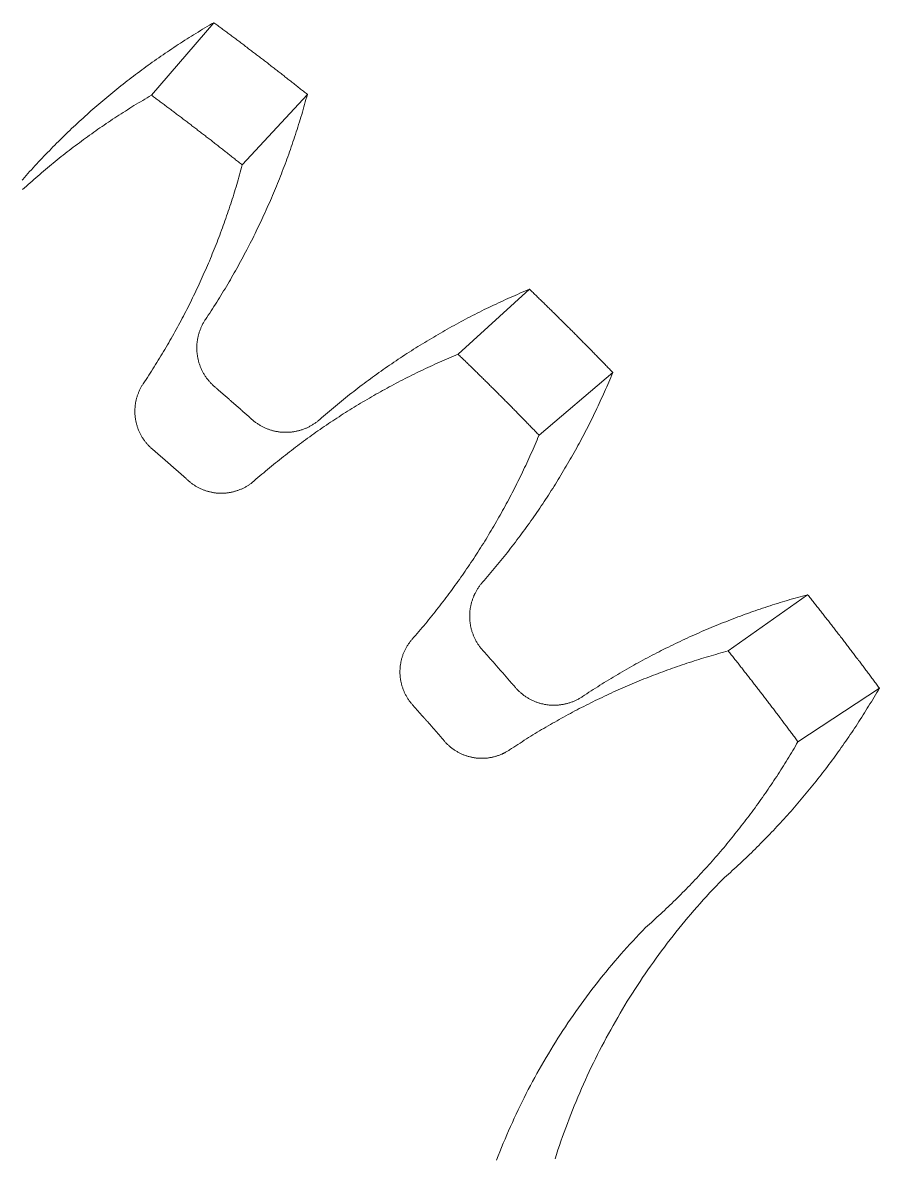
# Model space of a CAD drawing. Header units: millimetres. Extents: x 168.5 to 245.6, y 23.5 to 109.
# Drawn here: x 234 to 245.58, y 85.29 to 100.62 of the extents above; entities that cross this region are included whole.
import ezdxf

# ---------------------------------------------------------------- set-up
doc = ezdxf.new("R2010")
doc.units = ezdxf.units.MM
doc.layers.get('0').update_dxf_attribs({"true_color": 0xc2ced6})

# ---------------------------------------------------------------- blocks, each defined once
blk = doc.blocks.new('A$C346350F0')
at = {"color": 0, "linetype": 'Continuous', "lineweight": 0}
for p, q in [((28.695, 33.383), (29.54, 34.365)), ((29.923, 32.441), (30.804, 33.395)), ((32.842, 29.881), (33.808, 30.76)), ((33.937, 28.787), (34.935, 29.634)), ((36.496, 25.868), (37.57, 26.629)), ((37.438, 24.64), (38.54, 25.365))]:
    blk.add_line(p, q, dxfattribs=at)
for points in [[(29.54, 34.365), (29.509, 34.348), (29.478, 34.33), (29.448, 34.312), (29.417, 34.294), (29.387, 34.276), (29.357, 34.258), (29.327, 34.239), (29.296, 34.221), (29.266, 34.202), (29.236, 34.184), (29.206, 34.165), (29.176, 34.146), (29.147, 34.127), (29.117, 34.108), (29.087, 34.089), (29.057, 34.069), (29.028, 34.05), (28.998, 34.031), (28.969, 34.011), (28.94, 33.991), (28.91, 33.972), (28.881, 33.952), (28.852, 33.932), (28.823, 33.912), (28.794, 33.891), (28.765, 33.871), (28.736, 33.851), (28.707, 33.83), (28.678, 33.81), (28.65, 33.789), (28.621, 33.768), (28.592, 33.747), (28.564, 33.726), (28.536, 33.705), (28.507, 33.684), (28.479, 33.663), (28.451, 33.642), (28.423, 33.62), (28.395, 33.598), (28.367, 33.577), (28.339, 33.555), (28.311, 33.533), (28.283, 33.511), (28.256, 33.489), (28.228, 33.467), (28.201, 33.445), (28.173, 33.423), (28.146, 33.4), (28.119, 33.378), (28.091, 33.355), (28.064, 33.332), (28.037, 33.31), (28.01, 33.287), (27.983, 33.264), (27.957, 33.241), (27.93, 33.217), (27.903, 33.194), (27.877, 33.171), (27.85, 33.147), (27.824, 33.124), (27.798, 33.1), (27.771, 33.076), (27.745, 33.053), (27.719, 33.029), (27.693, 33.005), (27.667, 32.981), (27.642, 32.957), (27.616, 32.932), (27.59, 32.908), (27.565, 32.884), (27.539, 32.859), (27.514, 32.834), (27.488, 32.81), (27.463, 32.785), (27.438, 32.76), (27.413, 32.735), (27.388, 32.71), (27.363, 32.685), (27.338, 32.66), (27.314, 32.634), (27.289, 32.609), (27.264, 32.584), (27.24, 32.558), (27.216, 32.532), (27.191, 32.507), (27.167, 32.481), (27.143, 32.455), (27.119, 32.429), (27.095, 32.403), (27.071, 32.377), (27.048, 32.351), (27.024, 32.324), (27.001, 32.298), (26.977, 32.272), (26.954, 32.245)], [(30.804, 33.395), (30.791, 33.406), (30.777, 33.416), (30.764, 33.427), (30.751, 33.437), (30.738, 33.448), (30.725, 33.458), (30.712, 33.468), (30.699, 33.479), (30.685, 33.489), (30.672, 33.5), (30.659, 33.51), (30.646, 33.52), (30.633, 33.531), (30.62, 33.541), (30.607, 33.552), (30.593, 33.562), (30.58, 33.572), (30.567, 33.583), (30.554, 33.593), (30.541, 33.603), (30.527, 33.614), (30.514, 33.624), (30.501, 33.634), (30.488, 33.645), (30.475, 33.655), (30.461, 33.665), (30.448, 33.676), (30.435, 33.686), (30.422, 33.696), (30.408, 33.707), (30.395, 33.717), (30.382, 33.727), (30.369, 33.738), (30.355, 33.748), (30.342, 33.758), (30.329, 33.768), (30.316, 33.779), (30.302, 33.789), (30.289, 33.799), (30.276, 33.809), (30.263, 33.82), (30.249, 33.83), (30.236, 33.84), (30.223, 33.85), (30.209, 33.861), (30.196, 33.871), (30.183, 33.881), (30.169, 33.891), (30.156, 33.902), (30.143, 33.912), (30.13, 33.922), (30.116, 33.932), (30.103, 33.942), (30.09, 33.952), (30.076, 33.963), (30.063, 33.973), (30.05, 33.983), (30.036, 33.993), (30.023, 34.003), (30.009, 34.013), (29.996, 34.024), (29.983, 34.034), (29.969, 34.044), (29.956, 34.054), (29.943, 34.064), (29.929, 34.074), (29.916, 34.084), (29.902, 34.094), (29.889, 34.105), (29.876, 34.115), (29.862, 34.125), (29.849, 34.135), (29.835, 34.145), (29.822, 34.155), (29.809, 34.165), (29.795, 34.175), (29.782, 34.185), (29.768, 34.195), (29.755, 34.205), (29.742, 34.215), (29.728, 34.225), (29.715, 34.235), (29.701, 34.245), (29.688, 34.255), (29.674, 34.265), (29.661, 34.275), (29.647, 34.285), (29.634, 34.295), (29.62, 34.305), (29.607, 34.315), (29.593, 34.325), (29.58, 34.335), (29.566, 34.345), (29.553, 34.355), (29.54, 34.365)], [(28.695, 33.383), (28.666, 33.366), (28.636, 33.349), (28.606, 33.331), (28.577, 33.314), (28.547, 33.296), (28.518, 33.279), (28.489, 33.261), (28.459, 33.243), (28.43, 33.225), (28.401, 33.207), (28.372, 33.188), (28.343, 33.17), (28.314, 33.152), (28.285, 33.133), (28.256, 33.115), (28.227, 33.096), (28.198, 33.077), (28.17, 33.058), (28.141, 33.039), (28.113, 33.02), (28.084, 33.001), (28.056, 32.981), (28.027, 32.962), (27.999, 32.943), (27.971, 32.923), (27.943, 32.903), (27.915, 32.883), (27.887, 32.864), (27.859, 32.844), (27.831, 32.823), (27.803, 32.803), (27.775, 32.783), (27.748, 32.763), (27.72, 32.742), (27.693, 32.722), (27.665, 32.701), (27.638, 32.68), (27.611, 32.659), (27.583, 32.638), (27.556, 32.617), (27.529, 32.596), (27.502, 32.575), (27.475, 32.554), (27.448, 32.532), (27.421, 32.511), (27.395, 32.489), (27.368, 32.467), (27.342, 32.446), (27.315, 32.424), (27.289, 32.402), (27.262, 32.38), (27.236, 32.358), (27.21, 32.335), (27.184, 32.313), (27.158, 32.291), (27.132, 32.268), (27.106, 32.246), (27.08, 32.223), (27.054, 32.2), (27.029, 32.177), (27.003, 32.154), (26.978, 32.131), (26.952, 32.108)], [(29.923, 32.441), (29.911, 32.451), (29.898, 32.461), (29.885, 32.471), (29.872, 32.482), (29.86, 32.492), (29.847, 32.502), (29.834, 32.512), (29.821, 32.522), (29.809, 32.532), (29.796, 32.542), (29.783, 32.552), (29.77, 32.563), (29.757, 32.573), (29.745, 32.583), (29.732, 32.593), (29.719, 32.603), (29.706, 32.613), (29.693, 32.623), (29.681, 32.633), (29.668, 32.643), (29.655, 32.653), (29.642, 32.663), (29.629, 32.673), (29.617, 32.683), (29.604, 32.693), (29.591, 32.703), (29.578, 32.713), (29.565, 32.723), (29.552, 32.733), (29.539, 32.743), (29.527, 32.754), (29.514, 32.764), (29.501, 32.774), (29.488, 32.783), (29.475, 32.793), (29.462, 32.803), (29.449, 32.813), (29.436, 32.823), (29.424, 32.833), (29.411, 32.843), (29.398, 32.853), (29.385, 32.863), (29.372, 32.873), (29.359, 32.883), (29.346, 32.893), (29.333, 32.903), (29.32, 32.913), (29.307, 32.923), (29.294, 32.933), (29.281, 32.943), (29.269, 32.953), (29.256, 32.962), (29.243, 32.972), (29.23, 32.982), (29.217, 32.992), (29.204, 33.002), (29.191, 33.012), (29.178, 33.022), (29.165, 33.032), (29.152, 33.041), (29.139, 33.051), (29.126, 33.061), (29.113, 33.071), (29.1, 33.081), (29.087, 33.091), (29.074, 33.101), (29.061, 33.11), (29.048, 33.12), (29.035, 33.13), (29.022, 33.14), (29.009, 33.15), (28.996, 33.159), (28.983, 33.169), (28.97, 33.179), (28.957, 33.189), (28.944, 33.199), (28.931, 33.208), (28.918, 33.218), (28.905, 33.228), (28.892, 33.238), (28.879, 33.247), (28.866, 33.257), (28.852, 33.267), (28.839, 33.277), (28.826, 33.286), (28.813, 33.296), (28.8, 33.306), (28.787, 33.315), (28.774, 33.325), (28.761, 33.335), (28.748, 33.345), (28.735, 33.354), (28.722, 33.364), (28.708, 33.374), (28.695, 33.383)], [(29.425, 30.349), (29.444, 30.378), (29.464, 30.408), (29.483, 30.437), (29.503, 30.467), (29.522, 30.497), (29.541, 30.526), (29.56, 30.556), (29.579, 30.586), (29.597, 30.616), (29.616, 30.646), (29.635, 30.676), (29.653, 30.706), (29.671, 30.737), (29.69, 30.767), (29.708, 30.797), (29.726, 30.828), (29.744, 30.858), (29.762, 30.889), (29.779, 30.919), (29.797, 30.95), (29.814, 30.981), (29.832, 31.011), (29.849, 31.042), (29.866, 31.073), (29.883, 31.104), (29.9, 31.135), (29.917, 31.166), (29.934, 31.197), (29.951, 31.229), (29.967, 31.26), (29.984, 31.291), (30, 31.322), (30.016, 31.354), (30.032, 31.385), (30.048, 31.417), (30.064, 31.448), (30.08, 31.48), (30.096, 31.512), (30.111, 31.544), (30.127, 31.575), (30.142, 31.607), (30.157, 31.639), (30.173, 31.671), (30.188, 31.703), (30.203, 31.735), (30.217, 31.767), (30.232, 31.799), (30.247, 31.832), (30.261, 31.864), (30.275, 31.896), (30.29, 31.928), (30.304, 31.961), (30.318, 31.993), (30.332, 32.026), (30.346, 32.058), (30.359, 32.091), (30.373, 32.124), (30.386, 32.156), (30.4, 32.189), (30.413, 32.222), (30.426, 32.255), (30.439, 32.288), (30.452, 32.321), (30.465, 32.353), (30.477, 32.387), (30.49, 32.42), (30.502, 32.453), (30.515, 32.486), (30.527, 32.519), (30.539, 32.552), (30.551, 32.585), (30.563, 32.619), (30.575, 32.652), (30.586, 32.686), (30.598, 32.719), (30.609, 32.752), (30.62, 32.786), (30.632, 32.819), (30.643, 32.853), (30.654, 32.887), (30.664, 32.92), (30.675, 32.954), (30.686, 32.988), (30.696, 33.022), (30.707, 33.055), (30.717, 33.089), (30.727, 33.123), (30.737, 33.157), (30.747, 33.191), (30.757, 33.225), (30.766, 33.259), (30.776, 33.293), (30.785, 33.327), (30.795, 33.361), (30.804, 33.395)], [(28.584, 29.482), (28.603, 29.51), (28.622, 29.539), (28.641, 29.568), (28.659, 29.596), (28.678, 29.625), (28.697, 29.654), (28.715, 29.683), (28.733, 29.712), (28.752, 29.741), (28.77, 29.77), (28.788, 29.8), (28.806, 29.829), (28.824, 29.858), (28.841, 29.888), (28.859, 29.917), (28.876, 29.947), (28.894, 29.976), (28.911, 30.006), (28.928, 30.036), (28.945, 30.066), (28.963, 30.095), (28.979, 30.125), (28.996, 30.155), (29.013, 30.185), (29.03, 30.215), (29.046, 30.245), (29.062, 30.276), (29.079, 30.306), (29.095, 30.336), (29.111, 30.367), (29.127, 30.397), (29.143, 30.427), (29.159, 30.458), (29.174, 30.488), (29.19, 30.519), (29.205, 30.55), (29.221, 30.58), (29.236, 30.611), (29.251, 30.642), (29.266, 30.673), (29.281, 30.704), (29.296, 30.735), (29.31, 30.766), (29.325, 30.797), (29.339, 30.828), (29.354, 30.859), (29.368, 30.891), (29.382, 30.922), (29.396, 30.953), (29.41, 30.985), (29.424, 31.016), (29.438, 31.048), (29.451, 31.079), (29.465, 31.111), (29.478, 31.142), (29.492, 31.174), (29.505, 31.206), (29.518, 31.237), (29.531, 31.269), (29.544, 31.301), (29.557, 31.333), (29.569, 31.365), (29.582, 31.397), (29.594, 31.429), (29.606, 31.461), (29.619, 31.493), (29.631, 31.525), (29.643, 31.557), (29.654, 31.59), (29.666, 31.622), (29.678, 31.654), (29.689, 31.687), (29.701, 31.719), (29.712, 31.751), (29.723, 31.784), (29.734, 31.816), (29.745, 31.849), (29.756, 31.882), (29.767, 31.914), (29.778, 31.947), (29.788, 31.98), (29.799, 32.012), (29.809, 32.045), (29.819, 32.078), (29.829, 32.111), (29.839, 32.144), (29.849, 32.177), (29.859, 32.209), (29.868, 32.242), (29.878, 32.275), (29.887, 32.308), (29.896, 32.342), (29.905, 32.375), (29.915, 32.408), (29.923, 32.441)], [(26.947, 32.237), (26.954, 32.245)], [(33.808, 30.76), (33.775, 30.747), (33.743, 30.733), (33.71, 30.719), (33.678, 30.705), (33.645, 30.691), (33.613, 30.677), (33.581, 30.663), (33.548, 30.649), (33.516, 30.634), (33.484, 30.62), (33.452, 30.605), (33.419, 30.59), (33.387, 30.575), (33.355, 30.56), (33.323, 30.545), (33.292, 30.53), (33.26, 30.515), (33.228, 30.499), (33.196, 30.484), (33.164, 30.468), (33.133, 30.452), (33.101, 30.436), (33.07, 30.42), (33.038, 30.404), (33.007, 30.388), (32.975, 30.372), (32.944, 30.355), (32.913, 30.339), (32.882, 30.322), (32.851, 30.305), (32.819, 30.288), (32.788, 30.271), (32.757, 30.254), (32.727, 30.237), (32.696, 30.22), (32.665, 30.202), (32.634, 30.185), (32.604, 30.167), (32.573, 30.15), (32.542, 30.132), (32.512, 30.114), (32.482, 30.096), (32.451, 30.078), (32.421, 30.059), (32.391, 30.041), (32.361, 30.023), (32.33, 30.004), (32.3, 29.985), (32.27, 29.967), (32.241, 29.948), (32.211, 29.929), (32.181, 29.91), (32.151, 29.891), (32.122, 29.871), (32.092, 29.852), (32.062, 29.832), (32.033, 29.813), (32.004, 29.793), (31.974, 29.773), (31.945, 29.753), (31.916, 29.733), (31.887, 29.713), (31.858, 29.693), (31.829, 29.673), (31.8, 29.653), (31.771, 29.632), (31.742, 29.611), (31.714, 29.591), (31.685, 29.57), (31.657, 29.549), (31.628, 29.528), (31.6, 29.507), (31.571, 29.486), (31.543, 29.465), (31.515, 29.443), (31.487, 29.422), (31.459, 29.4), (31.431, 29.379), (31.403, 29.357), (31.375, 29.335), (31.348, 29.313), (31.32, 29.291), (31.292, 29.269), (31.265, 29.247), (31.237, 29.224), (31.21, 29.202), (31.183, 29.179), (31.156, 29.157), (31.129, 29.134), (31.102, 29.111), (31.075, 29.088), (31.048, 29.065), (31.021, 29.042), (30.994, 29.019), (30.968, 28.996)], [(34.935, 29.634), (34.923, 29.646), (34.912, 29.658), (34.9, 29.67), (34.888, 29.682), (34.877, 29.694), (34.865, 29.706), (34.853, 29.718), (34.842, 29.73), (34.83, 29.742), (34.818, 29.754), (34.807, 29.766), (34.795, 29.778), (34.783, 29.79), (34.771, 29.802), (34.76, 29.814), (34.748, 29.826), (34.736, 29.838), (34.725, 29.85), (34.713, 29.862), (34.701, 29.874), (34.689, 29.886), (34.678, 29.898), (34.666, 29.91), (34.654, 29.922), (34.642, 29.934), (34.631, 29.946), (34.619, 29.958), (34.607, 29.97), (34.595, 29.982), (34.584, 29.994), (34.572, 30.006), (34.56, 30.018), (34.548, 30.03), (34.536, 30.042), (34.525, 30.054), (34.513, 30.066), (34.501, 30.077), (34.489, 30.089), (34.477, 30.101), (34.466, 30.113), (34.454, 30.125), (34.442, 30.137), (34.43, 30.149), (34.418, 30.161), (34.406, 30.173), (34.394, 30.184), (34.383, 30.196), (34.371, 30.208), (34.359, 30.22), (34.347, 30.232), (34.335, 30.244), (34.323, 30.256), (34.311, 30.267), (34.3, 30.279), (34.288, 30.291), (34.276, 30.303), (34.264, 30.315), (34.252, 30.327), (34.24, 30.338), (34.228, 30.35), (34.216, 30.362), (34.204, 30.374), (34.192, 30.386), (34.18, 30.397), (34.168, 30.409), (34.156, 30.421), (34.145, 30.433), (34.133, 30.444), (34.121, 30.456), (34.109, 30.468), (34.097, 30.48), (34.085, 30.491), (34.073, 30.503), (34.061, 30.515), (34.049, 30.527), (34.037, 30.538), (34.025, 30.55), (34.013, 30.562), (34.001, 30.574), (33.989, 30.585), (33.977, 30.597), (33.965, 30.609), (33.953, 30.62), (33.941, 30.632), (33.929, 30.644), (33.917, 30.655), (33.905, 30.667), (33.893, 30.679), (33.88, 30.691), (33.868, 30.702), (33.856, 30.714), (33.844, 30.725), (33.832, 30.737), (33.82, 30.749), (33.808, 30.76)], [(29.425, 30.349), (29.419, 30.34), (29.413, 30.331), (29.408, 30.322), (29.402, 30.313), (29.397, 30.304), (29.392, 30.295), (29.387, 30.286), (29.382, 30.276), (29.378, 30.267), (29.373, 30.257), (29.369, 30.248), (29.365, 30.238), (29.361, 30.228), (29.357, 30.219), (29.353, 30.209), (29.349, 30.199), (29.346, 30.189), (29.342, 30.179), (29.339, 30.169), (29.336, 30.159), (29.333, 30.149), (29.331, 30.139), (29.328, 30.128), (29.326, 30.118), (29.323, 30.108), (29.321, 30.098), (29.319, 30.087), (29.318, 30.077), (29.316, 30.067), (29.314, 30.056), (29.313, 30.046), (29.312, 30.035), (29.311, 30.025), (29.31, 30.014), (29.31, 30.004), (29.309, 29.993), (29.309, 29.983), (29.309, 29.972), (29.309, 29.962), (29.309, 29.951), (29.309, 29.941), (29.309, 29.93), (29.31, 29.92), (29.311, 29.909), (29.312, 29.899), (29.313, 29.888), (29.314, 29.878), (29.316, 29.867), (29.317, 29.857), (29.319, 29.847), (29.321, 29.836), (29.323, 29.826), (29.325, 29.816), (29.327, 29.805), (29.33, 29.795), (29.333, 29.785), (29.335, 29.775), (29.338, 29.765), (29.342, 29.755), (29.345, 29.745), (29.348, 29.735), (29.352, 29.725), (29.356, 29.715), (29.36, 29.705), (29.364, 29.696), (29.368, 29.686), (29.372, 29.676), (29.377, 29.667), (29.381, 29.657), (29.386, 29.648), (29.391, 29.639), (29.396, 29.629), (29.401, 29.62), (29.406, 29.611), (29.412, 29.602), (29.418, 29.593), (29.423, 29.585), (29.429, 29.576), (29.435, 29.567), (29.441, 29.559), (29.448, 29.55), (29.454, 29.542), (29.46, 29.534), (29.467, 29.525), (29.474, 29.517), (29.481, 29.509), (29.488, 29.502), (29.495, 29.494), (29.502, 29.486), (29.51, 29.479), (29.517, 29.471), (29.525, 29.464), (29.532, 29.457), (29.54, 29.45), (29.548, 29.443)], [(32.842, 29.881), (32.81, 29.868), (32.779, 29.855), (32.747, 29.842), (32.715, 29.828), (32.684, 29.814), (32.652, 29.801), (32.621, 29.787), (32.59, 29.773), (32.558, 29.759), (32.527, 29.745), (32.496, 29.73), (32.464, 29.716), (32.433, 29.702), (32.402, 29.687), (32.371, 29.672), (32.34, 29.658), (32.309, 29.643), (32.278, 29.628), (32.247, 29.612), (32.217, 29.597), (32.186, 29.582), (32.155, 29.566), (32.125, 29.551), (32.094, 29.535), (32.064, 29.52), (32.033, 29.504), (32.003, 29.488), (31.972, 29.472), (31.942, 29.455), (31.912, 29.439), (31.882, 29.423), (31.851, 29.406), (31.821, 29.39), (31.791, 29.373), (31.761, 29.356), (31.732, 29.339), (31.702, 29.322), (31.672, 29.305), (31.642, 29.288), (31.613, 29.271), (31.583, 29.253), (31.553, 29.236), (31.524, 29.218), (31.494, 29.2), (31.465, 29.183), (31.436, 29.165), (31.407, 29.147), (31.377, 29.129), (31.348, 29.11), (31.319, 29.092), (31.29, 29.074), (31.261, 29.055), (31.232, 29.036), (31.204, 29.018), (31.175, 28.999), (31.146, 28.98), (31.118, 28.961), (31.089, 28.942), (31.061, 28.923), (31.032, 28.903), (31.004, 28.884), (30.976, 28.864), (30.947, 28.845), (30.919, 28.825), (30.891, 28.805), (30.863, 28.785), (30.835, 28.765), (30.807, 28.745), (30.78, 28.725), (30.752, 28.705), (30.724, 28.684), (30.697, 28.664), (30.669, 28.643), (30.642, 28.623), (30.614, 28.602), (30.587, 28.581), (30.56, 28.56), (30.533, 28.539), (30.506, 28.518), (30.479, 28.497), (30.452, 28.475), (30.425, 28.454), (30.398, 28.432), (30.371, 28.411), (30.345, 28.389), (30.318, 28.367), (30.292, 28.345), (30.265, 28.323), (30.239, 28.301), (30.213, 28.279), (30.187, 28.257), (30.161, 28.235), (30.135, 28.212), (30.109, 28.19), (30.083, 28.167)], [(33.937, 28.787), (33.925, 28.799), (33.914, 28.81), (33.903, 28.822), (33.891, 28.834), (33.88, 28.845), (33.869, 28.857), (33.857, 28.869), (33.846, 28.881), (33.835, 28.892), (33.823, 28.904), (33.812, 28.916), (33.801, 28.927), (33.789, 28.939), (33.778, 28.951), (33.766, 28.962), (33.755, 28.974), (33.744, 28.986), (33.732, 28.997), (33.721, 29.009), (33.71, 29.021), (33.698, 29.032), (33.687, 29.044), (33.675, 29.056), (33.664, 29.067), (33.652, 29.079), (33.641, 29.09), (33.63, 29.102), (33.618, 29.114), (33.607, 29.125), (33.595, 29.137), (33.584, 29.148), (33.572, 29.16), (33.561, 29.172), (33.549, 29.183), (33.538, 29.195), (33.527, 29.206), (33.515, 29.218), (33.504, 29.23), (33.492, 29.241), (33.481, 29.253), (33.469, 29.264), (33.458, 29.276), (33.446, 29.287), (33.435, 29.299), (33.423, 29.31), (33.412, 29.322), (33.4, 29.333), (33.389, 29.345), (33.377, 29.357), (33.366, 29.368), (33.354, 29.38), (33.342, 29.391), (33.331, 29.403), (33.319, 29.414), (33.308, 29.426), (33.296, 29.437), (33.285, 29.448), (33.273, 29.46), (33.262, 29.471), (33.25, 29.483), (33.238, 29.494), (33.227, 29.506), (33.215, 29.517), (33.204, 29.529), (33.192, 29.54), (33.18, 29.552), (33.169, 29.563), (33.157, 29.574), (33.146, 29.586), (33.134, 29.597), (33.122, 29.609), (33.111, 29.62), (33.099, 29.632), (33.087, 29.643), (33.076, 29.654), (33.064, 29.666), (33.052, 29.677), (33.041, 29.689), (33.029, 29.7), (33.018, 29.711), (33.006, 29.723), (32.994, 29.734), (32.982, 29.745), (32.971, 29.757), (32.959, 29.768), (32.947, 29.779), (32.936, 29.791), (32.924, 29.802), (32.912, 29.813), (32.901, 29.825), (32.889, 29.836), (32.877, 29.847), (32.865, 29.859), (32.854, 29.87), (32.842, 29.881)], [(33.17, 26.793), (33.193, 26.82), (33.216, 26.847), (33.24, 26.873), (33.263, 26.9), (33.285, 26.927), (33.308, 26.954), (33.331, 26.981), (33.354, 27.009), (33.376, 27.036), (33.399, 27.063), (33.421, 27.091), (33.443, 27.118), (33.465, 27.146), (33.487, 27.173), (33.509, 27.201), (33.531, 27.229), (33.553, 27.257), (33.575, 27.285), (33.596, 27.313), (33.618, 27.341), (33.639, 27.369), (33.66, 27.397), (33.681, 27.425), (33.702, 27.454), (33.723, 27.482), (33.744, 27.511), (33.765, 27.539), (33.786, 27.568), (33.806, 27.597), (33.827, 27.626), (33.847, 27.654), (33.868, 27.683), (33.888, 27.712), (33.908, 27.742), (33.928, 27.771), (33.948, 27.8), (33.967, 27.829), (33.987, 27.859), (34.007, 27.888), (34.026, 27.918), (34.046, 27.947), (34.065, 27.977), (34.084, 28.006), (34.103, 28.036), (34.122, 28.066), (34.141, 28.096), (34.16, 28.126), (34.178, 28.156), (34.197, 28.186), (34.215, 28.216), (34.234, 28.246), (34.252, 28.277), (34.27, 28.307), (34.288, 28.338), (34.306, 28.368), (34.324, 28.399), (34.342, 28.429), (34.359, 28.46), (34.377, 28.491), (34.394, 28.521), (34.411, 28.552), (34.429, 28.583), (34.446, 28.614), (34.463, 28.645), (34.48, 28.676), (34.496, 28.707), (34.513, 28.738), (34.53, 28.77), (34.546, 28.801), (34.562, 28.832), (34.579, 28.864), (34.595, 28.895), (34.611, 28.927), (34.627, 28.958), (34.642, 28.99), (34.658, 29.022), (34.674, 29.053), (34.689, 29.085), (34.704, 29.117), (34.72, 29.149), (34.735, 29.181), (34.75, 29.213), (34.765, 29.245), (34.779, 29.277), (34.794, 29.309), (34.809, 29.341), (34.823, 29.374), (34.838, 29.406), (34.852, 29.438), (34.866, 29.471), (34.88, 29.503), (34.894, 29.536), (34.908, 29.568), (34.921, 29.601), (34.935, 29.634)], [(28.584, 29.482), (28.578, 29.473), (28.573, 29.464), (28.567, 29.456), (28.562, 29.447), (28.557, 29.438), (28.552, 29.429), (28.547, 29.42), (28.543, 29.411), (28.538, 29.402), (28.534, 29.393), (28.53, 29.383), (28.525, 29.374), (28.522, 29.365), (28.518, 29.355), (28.514, 29.346), (28.51, 29.336), (28.507, 29.326), (28.504, 29.317), (28.501, 29.307), (28.498, 29.297), (28.495, 29.287), (28.492, 29.277), (28.49, 29.267), (28.488, 29.258), (28.485, 29.248), (28.483, 29.238), (28.481, 29.227), (28.48, 29.217), (28.478, 29.207), (28.477, 29.197), (28.476, 29.187), (28.474, 29.177), (28.473, 29.167), (28.473, 29.157), (28.472, 29.146), (28.472, 29.136), (28.471, 29.126), (28.471, 29.116), (28.471, 29.105), (28.471, 29.095), (28.471, 29.085), (28.472, 29.075), (28.472, 29.065), (28.473, 29.054), (28.474, 29.044), (28.475, 29.034), (28.476, 29.024), (28.478, 29.014), (28.479, 29.004), (28.481, 28.994), (28.483, 28.984), (28.485, 28.974), (28.487, 28.964), (28.489, 28.954), (28.492, 28.944), (28.494, 28.934), (28.497, 28.924), (28.5, 28.914), (28.503, 28.904), (28.506, 28.895), (28.51, 28.885), (28.513, 28.875), (28.517, 28.866), (28.521, 28.856), (28.524, 28.847), (28.529, 28.838), (28.533, 28.828), (28.537, 28.819), (28.542, 28.81), (28.546, 28.801), (28.551, 28.792), (28.556, 28.783), (28.561, 28.774), (28.566, 28.765), (28.571, 28.756), (28.577, 28.748), (28.582, 28.739), (28.588, 28.731), (28.594, 28.722), (28.6, 28.714), (28.606, 28.706), (28.612, 28.698), (28.619, 28.69), (28.625, 28.682), (28.632, 28.674), (28.638, 28.666), (28.645, 28.659), (28.652, 28.651), (28.659, 28.644), (28.666, 28.636), (28.674, 28.629), (28.681, 28.622), (28.688, 28.615), (28.696, 28.608), (28.704, 28.602)], [(30.053, 29), (30.048, 29.004), (30.043, 29.009), (30.038, 29.014), (30.032, 29.019), (30.027, 29.023), (30.022, 29.028), (30.016, 29.033), (30.011, 29.037), (30.006, 29.042), (30.001, 29.047), (29.995, 29.052), (29.99, 29.056), (29.985, 29.061), (29.979, 29.066), (29.974, 29.07), (29.969, 29.075), (29.964, 29.08), (29.958, 29.084), (29.953, 29.089), (29.948, 29.094), (29.942, 29.098), (29.937, 29.103), (29.932, 29.108), (29.926, 29.113), (29.921, 29.117), (29.916, 29.122), (29.911, 29.127), (29.905, 29.131), (29.9, 29.136), (29.895, 29.141), (29.889, 29.145), (29.884, 29.15), (29.879, 29.155), (29.873, 29.159), (29.868, 29.164), (29.863, 29.169), (29.857, 29.173), (29.852, 29.178), (29.847, 29.183), (29.842, 29.187), (29.836, 29.192), (29.831, 29.197), (29.826, 29.201), (29.82, 29.206), (29.815, 29.211), (29.81, 29.215), (29.804, 29.22), (29.799, 29.225), (29.794, 29.229), (29.788, 29.234), (29.783, 29.239), (29.778, 29.243), (29.772, 29.248), (29.767, 29.253), (29.762, 29.257), (29.756, 29.262), (29.751, 29.267), (29.746, 29.271), (29.74, 29.276), (29.735, 29.281), (29.73, 29.285), (29.724, 29.29), (29.719, 29.295), (29.714, 29.299), (29.708, 29.304), (29.703, 29.309), (29.698, 29.313), (29.692, 29.318), (29.687, 29.322), (29.682, 29.327), (29.676, 29.332), (29.671, 29.336), (29.666, 29.341), (29.66, 29.346), (29.655, 29.35), (29.65, 29.355), (29.644, 29.36), (29.639, 29.364), (29.634, 29.369), (29.628, 29.374), (29.623, 29.378), (29.618, 29.383), (29.612, 29.387), (29.607, 29.392), (29.602, 29.397), (29.596, 29.401), (29.591, 29.406), (29.586, 29.411), (29.58, 29.415), (29.575, 29.42), (29.569, 29.424), (29.564, 29.429), (29.559, 29.434), (29.553, 29.438), (29.548, 29.443)], [(30.053, 29), (30.061, 28.993), (30.069, 28.986), (30.077, 28.979), (30.086, 28.973), (30.094, 28.966), (30.102, 28.96), (30.111, 28.954), (30.119, 28.948), (30.128, 28.942), (30.137, 28.936), (30.146, 28.93), (30.155, 28.925), (30.164, 28.919), (30.173, 28.914), (30.182, 28.909), (30.191, 28.904), (30.201, 28.899), (30.21, 28.895), (30.22, 28.89), (30.229, 28.886), (30.239, 28.881), (30.248, 28.877), (30.258, 28.873), (30.268, 28.869), (30.278, 28.866), (30.288, 28.862), (30.298, 28.859), (30.308, 28.856), (30.318, 28.853), (30.328, 28.85), (30.338, 28.847), (30.348, 28.844), (30.359, 28.842), (30.369, 28.84), (30.379, 28.838), (30.389, 28.836), (30.4, 28.834), (30.41, 28.832), (30.421, 28.831), (30.431, 28.829), (30.441, 28.828), (30.452, 28.827), (30.462, 28.826), (30.473, 28.826), (30.483, 28.825), (30.494, 28.825), (30.504, 28.825), (30.515, 28.825), (30.526, 28.825), (30.536, 28.825), (30.547, 28.825), (30.557, 28.826), (30.568, 28.827), (30.578, 28.828), (30.588, 28.829), (30.599, 28.83), (30.609, 28.831), (30.62, 28.833), (30.63, 28.835), (30.641, 28.836), (30.651, 28.839), (30.661, 28.841), (30.671, 28.843), (30.682, 28.846), (30.692, 28.848), (30.702, 28.851), (30.712, 28.854), (30.722, 28.857), (30.732, 28.86), (30.742, 28.864), (30.752, 28.867), (30.762, 28.871), (30.772, 28.875), (30.781, 28.879), (30.791, 28.883), (30.8, 28.887), (30.81, 28.892), (30.819, 28.896), (30.829, 28.901), (30.838, 28.906), (30.847, 28.911), (30.857, 28.916), (30.866, 28.922), (30.875, 28.927), (30.884, 28.933), (30.892, 28.938), (30.901, 28.944), (30.91, 28.95), (30.918, 28.956), (30.927, 28.963), (30.935, 28.969), (30.943, 28.975), (30.952, 28.982), (30.96, 28.989), (30.968, 28.996)], [(32.222, 26.028), (32.245, 26.053), (32.267, 26.079), (32.29, 26.105), (32.312, 26.132), (32.334, 26.158), (32.356, 26.184), (32.378, 26.21), (32.4, 26.237), (32.422, 26.263), (32.444, 26.29), (32.466, 26.316), (32.487, 26.343), (32.509, 26.37), (32.53, 26.397), (32.552, 26.424), (32.573, 26.451), (32.594, 26.478), (32.615, 26.505), (32.636, 26.532), (32.657, 26.559), (32.678, 26.587), (32.698, 26.614), (32.719, 26.642), (32.739, 26.669), (32.76, 26.697), (32.78, 26.725), (32.8, 26.752), (32.82, 26.78), (32.84, 26.808), (32.86, 26.836), (32.88, 26.864), (32.9, 26.892), (32.919, 26.921), (32.939, 26.949), (32.958, 26.977), (32.978, 27.006), (32.997, 27.034), (33.016, 27.063), (33.035, 27.091), (33.054, 27.12), (33.073, 27.149), (33.091, 27.177), (33.11, 27.206), (33.129, 27.235), (33.147, 27.264), (33.165, 27.293), (33.184, 27.322), (33.202, 27.351), (33.22, 27.381), (33.238, 27.41), (33.255, 27.439), (33.273, 27.469), (33.291, 27.498), (33.308, 27.528), (33.326, 27.557), (33.343, 27.587), (33.36, 27.617), (33.377, 27.647), (33.394, 27.676), (33.411, 27.706), (33.428, 27.736), (33.445, 27.766), (33.461, 27.796), (33.478, 27.826), (33.494, 27.857), (33.511, 27.887), (33.527, 27.917), (33.543, 27.948), (33.559, 27.978), (33.575, 28.008), (33.59, 28.039), (33.606, 28.07), (33.622, 28.1), (33.637, 28.131), (33.652, 28.162), (33.668, 28.192), (33.683, 28.223), (33.698, 28.254), (33.713, 28.285), (33.727, 28.316), (33.742, 28.347), (33.757, 28.378), (33.771, 28.409), (33.786, 28.44), (33.8, 28.472), (33.814, 28.503), (33.828, 28.534), (33.842, 28.566), (33.856, 28.597), (33.87, 28.629), (33.883, 28.66), (33.897, 28.692), (33.91, 28.723), (33.923, 28.755), (33.937, 28.787)], [(29.195, 28.171), (29.189, 28.176), (29.184, 28.18), (29.179, 28.185), (29.174, 28.189), (29.169, 28.194), (29.164, 28.198), (29.159, 28.203), (29.154, 28.208), (29.148, 28.212), (29.143, 28.217), (29.138, 28.221), (29.133, 28.226), (29.128, 28.23), (29.123, 28.235), (29.118, 28.24), (29.112, 28.244), (29.107, 28.249), (29.102, 28.253), (29.097, 28.258), (29.092, 28.262), (29.087, 28.267), (29.082, 28.272), (29.076, 28.276), (29.071, 28.281), (29.066, 28.285), (29.061, 28.29), (29.056, 28.294), (29.051, 28.299), (29.046, 28.303), (29.04, 28.308), (29.035, 28.312), (29.03, 28.317), (29.025, 28.322), (29.02, 28.326), (29.015, 28.331), (29.009, 28.335), (29.004, 28.34), (28.999, 28.344), (28.994, 28.349), (28.989, 28.353), (28.984, 28.358), (28.978, 28.362), (28.973, 28.367), (28.968, 28.371), (28.963, 28.376), (28.958, 28.381), (28.953, 28.385), (28.947, 28.39), (28.942, 28.394), (28.937, 28.399), (28.932, 28.403), (28.927, 28.408), (28.922, 28.412), (28.916, 28.417), (28.911, 28.421), (28.906, 28.426), (28.901, 28.43), (28.896, 28.435), (28.891, 28.439), (28.885, 28.444), (28.88, 28.448), (28.875, 28.453), (28.87, 28.457), (28.865, 28.462), (28.86, 28.467), (28.854, 28.471), (28.849, 28.476), (28.844, 28.48), (28.839, 28.485), (28.834, 28.489), (28.828, 28.494), (28.823, 28.498), (28.818, 28.503), (28.813, 28.507), (28.808, 28.512), (28.802, 28.516), (28.797, 28.521), (28.792, 28.525), (28.787, 28.53), (28.782, 28.534), (28.776, 28.539), (28.771, 28.543), (28.766, 28.548), (28.761, 28.552), (28.756, 28.557), (28.751, 28.561), (28.745, 28.566), (28.74, 28.57), (28.735, 28.575), (28.73, 28.579), (28.725, 28.584), (28.719, 28.588), (28.714, 28.593), (28.709, 28.597), (28.704, 28.602)], [(29.195, 28.171), (29.202, 28.164), (29.21, 28.158), (29.218, 28.151), (29.226, 28.145), (29.234, 28.139), (29.242, 28.132), (29.25, 28.126), (29.259, 28.12), (29.267, 28.115), (29.276, 28.109), (29.284, 28.104), (29.293, 28.098), (29.302, 28.093), (29.311, 28.088), (29.32, 28.083), (29.329, 28.078), (29.338, 28.073), (29.347, 28.069), (29.356, 28.064), (29.365, 28.06), (29.375, 28.056), (29.384, 28.052), (29.394, 28.048), (29.403, 28.044), (29.413, 28.041), (29.422, 28.038), (29.432, 28.034), (29.442, 28.031), (29.451, 28.028), (29.461, 28.025), (29.471, 28.023), (29.481, 28.02), (29.491, 28.018), (29.501, 28.016), (29.511, 28.014), (29.521, 28.012), (29.531, 28.01), (29.541, 28.008), (29.551, 28.007), (29.561, 28.006), (29.572, 28.004), (29.582, 28.003), (29.592, 28.003), (29.602, 28.002), (29.612, 28.001), (29.623, 28.001), (29.633, 28.001), (29.643, 28.001), (29.653, 28.001), (29.663, 28.001), (29.674, 28.002), (29.684, 28.002), (29.694, 28.003), (29.704, 28.004), (29.714, 28.005), (29.725, 28.006), (29.735, 28.007), (29.745, 28.009), (29.755, 28.011), (29.765, 28.012), (29.775, 28.014), (29.785, 28.017), (29.795, 28.019), (29.805, 28.021), (29.815, 28.024), (29.825, 28.027), (29.834, 28.029), (29.844, 28.032), (29.854, 28.036), (29.864, 28.039), (29.873, 28.042), (29.883, 28.046), (29.892, 28.05), (29.902, 28.054), (29.911, 28.058), (29.92, 28.062), (29.93, 28.066), (29.939, 28.071), (29.948, 28.075), (29.957, 28.08), (29.966, 28.085), (29.975, 28.09), (29.984, 28.095), (29.992, 28.1), (30.001, 28.106), (30.01, 28.111), (30.018, 28.117), (30.027, 28.123), (30.035, 28.129), (30.043, 28.135), (30.051, 28.141), (30.059, 28.147), (30.067, 28.154), (30.075, 28.16), (30.083, 28.167)], [(33.17, 26.793), (33.163, 26.785), (33.156, 26.777), (33.15, 26.769), (33.143, 26.761), (33.137, 26.752), (33.131, 26.744), (33.125, 26.735), (33.119, 26.727), (33.113, 26.718), (33.107, 26.709), (33.101, 26.7), (33.096, 26.691), (33.091, 26.682), (33.085, 26.673), (33.08, 26.664), (33.076, 26.654), (33.071, 26.645), (33.066, 26.636), (33.062, 26.626), (33.057, 26.617), (33.053, 26.607), (33.049, 26.597), (33.045, 26.587), (33.042, 26.578), (33.038, 26.568), (33.035, 26.558), (33.031, 26.548), (33.028, 26.538), (33.025, 26.528), (33.022, 26.517), (33.02, 26.507), (33.017, 26.497), (33.015, 26.487), (33.013, 26.476), (33.011, 26.466), (33.009, 26.456), (33.007, 26.445), (33.006, 26.435), (33.004, 26.425), (33.003, 26.414), (33.002, 26.404), (33.001, 26.393), (33, 26.383), (33, 26.372), (32.999, 26.362), (32.999, 26.351), (32.999, 26.341), (32.999, 26.33), (32.999, 26.32), (32.999, 26.309), (33, 26.299), (33.001, 26.288), (33.002, 26.278), (33.003, 26.267), (33.004, 26.257), (33.005, 26.246), (33.007, 26.236), (33.008, 26.225), (33.01, 26.215), (33.012, 26.205), (33.014, 26.194), (33.016, 26.184), (33.019, 26.174), (33.021, 26.164), (33.024, 26.154), (33.027, 26.143), (33.03, 26.133), (33.033, 26.123), (33.037, 26.113), (33.04, 26.103), (33.044, 26.094), (33.048, 26.084), (33.052, 26.074), (33.056, 26.064), (33.06, 26.055), (33.064, 26.045), (33.069, 26.036), (33.074, 26.026), (33.078, 26.017), (33.083, 26.008), (33.088, 25.998), (33.094, 25.989), (33.099, 25.98), (33.105, 25.971), (33.11, 25.962), (33.116, 25.954), (33.122, 25.945), (33.128, 25.936), (33.134, 25.928), (33.141, 25.92), (33.147, 25.911), (33.154, 25.903), (33.16, 25.895), (33.167, 25.887), (33.174, 25.879)], [(37.57, 26.629), (37.535, 26.62), (37.501, 26.611), (37.467, 26.601), (37.433, 26.592), (37.399, 26.582), (37.365, 26.572), (37.331, 26.562), (37.297, 26.552), (37.263, 26.542), (37.23, 26.532), (37.196, 26.522), (37.162, 26.511), (37.128, 26.501), (37.095, 26.49), (37.061, 26.479), (37.027, 26.468), (36.994, 26.457), (36.96, 26.446), (36.927, 26.435), (36.893, 26.423), (36.86, 26.412), (36.826, 26.4), (36.793, 26.388), (36.76, 26.376), (36.727, 26.364), (36.693, 26.352), (36.66, 26.34), (36.627, 26.328), (36.594, 26.315), (36.561, 26.303), (36.528, 26.29), (36.495, 26.277), (36.462, 26.264), (36.429, 26.251), (36.396, 26.238), (36.363, 26.225), (36.331, 26.212), (36.298, 26.198), (36.265, 26.185), (36.233, 26.171), (36.2, 26.157), (36.168, 26.143), (36.135, 26.129), (36.103, 26.115), (36.07, 26.101), (36.038, 26.087), (36.006, 26.072), (35.974, 26.058), (35.941, 26.043), (35.909, 26.028), (35.877, 26.013), (35.845, 25.998), (35.813, 25.983), (35.781, 25.968), (35.75, 25.952), (35.718, 25.937), (35.686, 25.921), (35.654, 25.906), (35.623, 25.89), (35.591, 25.874), (35.56, 25.858), (35.528, 25.842), (35.497, 25.826), (35.465, 25.809), (35.434, 25.793), (35.403, 25.776), (35.372, 25.76), (35.341, 25.743), (35.309, 25.726), (35.278, 25.709), (35.247, 25.692), (35.217, 25.675), (35.186, 25.657), (35.155, 25.64), (35.124, 25.623), (35.094, 25.605), (35.063, 25.587), (35.032, 25.569), (35.002, 25.551), (34.972, 25.533), (34.941, 25.515), (34.911, 25.497), (34.881, 25.479), (34.851, 25.46), (34.82, 25.442), (34.79, 25.423), (34.76, 25.404), (34.731, 25.385), (34.701, 25.366), (34.671, 25.347), (34.641, 25.328), (34.612, 25.309), (34.582, 25.289), (34.553, 25.27), (34.523, 25.25)], [(38.54, 25.365), (38.53, 25.378), (38.52, 25.392), (38.51, 25.405), (38.5, 25.419), (38.49, 25.432), (38.48, 25.446), (38.47, 25.459), (38.46, 25.473), (38.45, 25.486), (38.44, 25.5), (38.43, 25.513), (38.42, 25.527), (38.41, 25.54), (38.4, 25.554), (38.39, 25.567), (38.38, 25.58), (38.37, 25.594), (38.359, 25.607), (38.349, 25.621), (38.339, 25.634), (38.329, 25.648), (38.319, 25.661), (38.309, 25.674), (38.299, 25.688), (38.289, 25.701), (38.279, 25.715), (38.269, 25.728), (38.259, 25.741), (38.249, 25.755), (38.238, 25.768), (38.228, 25.781), (38.218, 25.795), (38.208, 25.808), (38.198, 25.822), (38.188, 25.835), (38.178, 25.848), (38.167, 25.862), (38.157, 25.875), (38.147, 25.888), (38.137, 25.902), (38.127, 25.915), (38.117, 25.928), (38.106, 25.942), (38.096, 25.955), (38.086, 25.968), (38.076, 25.982), (38.066, 25.995), (38.055, 26.008), (38.045, 26.022), (38.035, 26.035), (38.025, 26.048), (38.015, 26.061), (38.004, 26.075), (37.994, 26.088), (37.984, 26.101), (37.974, 26.115), (37.963, 26.128), (37.953, 26.141), (37.943, 26.154), (37.932, 26.168), (37.922, 26.181), (37.912, 26.194), (37.902, 26.207), (37.891, 26.221), (37.881, 26.234), (37.871, 26.247), (37.86, 26.26), (37.85, 26.274), (37.84, 26.287), (37.829, 26.3), (37.819, 26.313), (37.809, 26.326), (37.798, 26.34), (37.788, 26.353), (37.778, 26.366), (37.767, 26.379), (37.757, 26.392), (37.747, 26.406), (37.736, 26.419), (37.726, 26.432), (37.715, 26.445), (37.705, 26.458), (37.695, 26.471), (37.684, 26.485), (37.674, 26.498), (37.664, 26.511), (37.653, 26.524), (37.643, 26.537), (37.632, 26.55), (37.622, 26.564), (37.611, 26.577), (37.601, 26.59), (37.59, 26.603), (37.58, 26.616), (37.57, 26.629)], [(32.222, 26.028), (32.215, 26.02), (32.209, 26.012), (32.203, 26.004), (32.196, 25.996), (32.19, 25.988), (32.184, 25.98), (32.178, 25.971), (32.172, 25.963), (32.166, 25.955), (32.161, 25.946), (32.155, 25.937), (32.15, 25.929), (32.145, 25.92), (32.14, 25.911), (32.135, 25.902), (32.13, 25.893), (32.126, 25.884), (32.121, 25.875), (32.117, 25.865), (32.113, 25.856), (32.109, 25.847), (32.105, 25.837), (32.101, 25.828), (32.097, 25.818), (32.094, 25.808), (32.091, 25.799), (32.087, 25.789), (32.084, 25.779), (32.082, 25.769), (32.079, 25.76), (32.076, 25.75), (32.074, 25.74), (32.072, 25.73), (32.069, 25.72), (32.067, 25.71), (32.066, 25.7), (32.064, 25.69), (32.062, 25.68), (32.061, 25.669), (32.06, 25.659), (32.059, 25.649), (32.058, 25.639), (32.057, 25.629), (32.057, 25.619), (32.056, 25.608), (32.056, 25.598), (32.056, 25.588), (32.056, 25.578), (32.056, 25.567), (32.056, 25.557), (32.057, 25.547), (32.058, 25.537), (32.059, 25.527), (32.059, 25.516), (32.061, 25.506), (32.062, 25.496), (32.063, 25.486), (32.065, 25.476), (32.067, 25.466), (32.069, 25.456), (32.071, 25.446), (32.073, 25.436), (32.075, 25.426), (32.078, 25.416), (32.08, 25.406), (32.083, 25.396), (32.086, 25.387), (32.089, 25.377), (32.093, 25.367), (32.096, 25.358), (32.099, 25.348), (32.103, 25.338), (32.107, 25.329), (32.111, 25.32), (32.115, 25.31), (32.119, 25.301), (32.124, 25.292), (32.128, 25.283), (32.133, 25.273), (32.138, 25.264), (32.143, 25.256), (32.148, 25.247), (32.153, 25.238), (32.159, 25.229), (32.164, 25.221), (32.17, 25.212), (32.175, 25.204), (32.181, 25.195), (32.187, 25.187), (32.194, 25.179), (32.2, 25.171), (32.206, 25.163), (32.213, 25.155), (32.219, 25.147), (32.226, 25.139)], [(33.617, 25.374), (33.613, 25.379), (33.608, 25.384), (33.603, 25.39), (33.599, 25.395), (33.594, 25.4), (33.589, 25.406), (33.585, 25.411), (33.58, 25.417), (33.576, 25.422), (33.571, 25.427), (33.566, 25.433), (33.562, 25.438), (33.557, 25.443), (33.552, 25.449), (33.548, 25.454), (33.543, 25.459), (33.539, 25.465), (33.534, 25.47), (33.529, 25.475), (33.525, 25.481), (33.52, 25.486), (33.515, 25.491), (33.511, 25.497), (33.506, 25.502), (33.501, 25.507), (33.497, 25.513), (33.492, 25.518), (33.487, 25.523), (33.483, 25.529), (33.478, 25.534), (33.474, 25.539), (33.469, 25.545), (33.464, 25.55), (33.46, 25.555), (33.455, 25.561), (33.45, 25.566), (33.446, 25.571), (33.441, 25.577), (33.436, 25.582), (33.432, 25.587), (33.427, 25.593), (33.422, 25.598), (33.418, 25.603), (33.413, 25.609), (33.408, 25.614), (33.404, 25.619), (33.399, 25.625), (33.394, 25.63), (33.39, 25.635), (33.385, 25.641), (33.38, 25.646), (33.376, 25.651), (33.371, 25.657), (33.366, 25.662), (33.362, 25.667), (33.357, 25.672), (33.352, 25.678), (33.348, 25.683), (33.343, 25.688), (33.338, 25.694), (33.334, 25.699), (33.329, 25.704), (33.324, 25.71), (33.32, 25.715), (33.315, 25.72), (33.31, 25.726), (33.306, 25.731), (33.301, 25.736), (33.296, 25.741), (33.292, 25.747), (33.287, 25.752), (33.282, 25.757), (33.277, 25.763), (33.273, 25.768), (33.268, 25.773), (33.263, 25.779), (33.259, 25.784), (33.254, 25.789), (33.249, 25.794), (33.245, 25.8), (33.24, 25.805), (33.235, 25.81), (33.231, 25.816), (33.226, 25.821), (33.221, 25.826), (33.216, 25.831), (33.212, 25.837), (33.207, 25.842), (33.202, 25.847), (33.198, 25.853), (33.193, 25.858), (33.188, 25.863), (33.183, 25.868), (33.179, 25.874), (33.174, 25.879)], [(36.496, 25.868), (36.463, 25.859), (36.43, 25.85), (36.397, 25.841), (36.364, 25.832), (36.33, 25.822), (36.297, 25.813), (36.264, 25.803), (36.232, 25.794), (36.199, 25.784), (36.166, 25.774), (36.133, 25.764), (36.1, 25.754), (36.067, 25.743), (36.035, 25.733), (36.002, 25.722), (35.969, 25.712), (35.937, 25.701), (35.904, 25.69), (35.871, 25.679), (35.839, 25.668), (35.807, 25.657), (35.774, 25.646), (35.742, 25.634), (35.709, 25.623), (35.677, 25.611), (35.645, 25.599), (35.613, 25.587), (35.58, 25.575), (35.548, 25.563), (35.516, 25.551), (35.484, 25.539), (35.452, 25.526), (35.42, 25.514), (35.388, 25.501), (35.356, 25.489), (35.324, 25.476), (35.292, 25.463), (35.261, 25.45), (35.229, 25.436), (35.197, 25.423), (35.166, 25.41), (35.134, 25.396), (35.103, 25.383), (35.071, 25.369), (35.04, 25.355), (35.008, 25.341), (34.977, 25.327), (34.946, 25.313), (34.914, 25.299), (34.883, 25.284), (34.852, 25.27), (34.821, 25.255), (34.79, 25.24), (34.759, 25.226), (34.728, 25.211), (34.697, 25.196), (34.666, 25.181), (34.636, 25.165), (34.605, 25.15), (34.574, 25.135), (34.543, 25.119), (34.513, 25.103), (34.482, 25.088), (34.452, 25.072), (34.422, 25.056), (34.391, 25.04), (34.361, 25.024), (34.331, 25.007), (34.3, 24.991), (34.27, 24.974), (34.24, 24.958), (34.21, 24.941), (34.18, 24.924), (34.15, 24.907), (34.121, 24.89), (34.091, 24.873), (34.061, 24.856), (34.031, 24.839), (34.002, 24.821), (33.972, 24.804), (33.943, 24.786), (33.913, 24.768), (33.884, 24.751), (33.855, 24.733), (33.825, 24.715), (33.796, 24.696), (33.767, 24.678), (33.738, 24.66), (33.709, 24.641), (33.68, 24.623), (33.651, 24.604), (33.623, 24.586), (33.594, 24.567), (33.565, 24.548), (33.537, 24.529)], [(37.438, 24.64), (37.429, 24.653), (37.419, 24.666), (37.409, 24.679), (37.4, 24.693), (37.39, 24.706), (37.38, 24.719), (37.37, 24.732), (37.361, 24.745), (37.351, 24.758), (37.341, 24.771), (37.332, 24.784), (37.322, 24.797), (37.312, 24.81), (37.302, 24.823), (37.293, 24.836), (37.283, 24.849), (37.273, 24.862), (37.263, 24.876), (37.254, 24.889), (37.244, 24.902), (37.234, 24.915), (37.224, 24.928), (37.214, 24.941), (37.205, 24.954), (37.195, 24.967), (37.185, 24.98), (37.175, 24.993), (37.165, 25.006), (37.156, 25.019), (37.146, 25.032), (37.136, 25.045), (37.126, 25.058), (37.116, 25.071), (37.106, 25.084), (37.096, 25.097), (37.087, 25.11), (37.077, 25.123), (37.067, 25.136), (37.057, 25.149), (37.047, 25.161), (37.037, 25.174), (37.027, 25.187), (37.017, 25.2), (37.008, 25.213), (36.998, 25.226), (36.988, 25.239), (36.978, 25.252), (36.968, 25.265), (36.958, 25.278), (36.948, 25.291), (36.938, 25.304), (36.928, 25.317), (36.918, 25.33), (36.908, 25.343), (36.898, 25.355), (36.888, 25.368), (36.878, 25.381), (36.868, 25.394), (36.858, 25.407), (36.848, 25.42), (36.839, 25.433), (36.829, 25.446), (36.819, 25.458), (36.809, 25.471), (36.799, 25.484), (36.789, 25.497), (36.778, 25.51), (36.768, 25.523), (36.758, 25.536), (36.748, 25.548), (36.738, 25.561), (36.728, 25.574), (36.718, 25.587), (36.708, 25.6), (36.698, 25.613), (36.688, 25.625), (36.678, 25.638), (36.668, 25.651), (36.658, 25.664), (36.648, 25.677), (36.638, 25.689), (36.628, 25.702), (36.618, 25.715), (36.607, 25.728), (36.597, 25.741), (36.587, 25.753), (36.577, 25.766), (36.567, 25.779), (36.557, 25.792), (36.547, 25.804), (36.537, 25.817), (36.526, 25.83), (36.516, 25.843), (36.506, 25.855), (36.496, 25.868)], [(33.617, 25.374), (33.624, 25.366), (33.631, 25.358), (33.638, 25.35), (33.646, 25.343), (33.653, 25.335), (33.661, 25.328), (33.668, 25.321), (33.676, 25.313), (33.684, 25.306), (33.692, 25.3), (33.7, 25.293), (33.708, 25.286), (33.716, 25.28), (33.724, 25.273), (33.733, 25.267), (33.741, 25.261), (33.75, 25.255), (33.759, 25.249), (33.768, 25.243), (33.777, 25.238), (33.786, 25.232), (33.795, 25.227), (33.804, 25.222), (33.813, 25.216), (33.822, 25.212), (33.832, 25.207), (33.841, 25.202), (33.851, 25.198), (33.86, 25.193), (33.87, 25.189), (33.88, 25.185), (33.889, 25.181), (33.899, 25.177), (33.909, 25.174), (33.919, 25.17), (33.929, 25.167), (33.939, 25.164), (33.949, 25.161), (33.959, 25.158), (33.969, 25.155), (33.98, 25.153), (33.99, 25.151), (34, 25.148), (34.01, 25.146), (34.021, 25.144), (34.031, 25.143), (34.042, 25.141), (34.052, 25.14), (34.062, 25.138), (34.073, 25.137), (34.083, 25.136), (34.094, 25.136), (34.104, 25.135), (34.115, 25.135), (34.125, 25.134), (34.136, 25.134), (34.146, 25.134), (34.157, 25.134), (34.167, 25.135), (34.178, 25.135), (34.188, 25.136), (34.199, 25.137), (34.209, 25.138), (34.22, 25.139), (34.23, 25.14), (34.241, 25.142), (34.251, 25.143), (34.262, 25.145), (34.272, 25.147), (34.282, 25.149), (34.292, 25.151), (34.303, 25.154), (34.313, 25.156), (34.323, 25.159), (34.333, 25.162), (34.343, 25.165), (34.353, 25.168), (34.363, 25.171), (34.373, 25.175), (34.383, 25.178), (34.393, 25.182), (34.403, 25.186), (34.412, 25.19), (34.422, 25.194), (34.432, 25.199), (34.441, 25.203), (34.45, 25.208), (34.46, 25.213), (34.469, 25.218), (34.478, 25.223), (34.487, 25.228), (34.496, 25.233), (34.505, 25.239), (34.514, 25.245), (34.523, 25.25)], [(36.419, 22.779), (36.446, 22.803), (36.472, 22.826), (36.499, 22.85), (36.525, 22.873), (36.551, 22.897), (36.577, 22.921), (36.603, 22.945), (36.629, 22.969), (36.655, 22.993), (36.681, 23.017), (36.707, 23.041), (36.732, 23.066), (36.758, 23.09), (36.783, 23.115), (36.809, 23.139), (36.834, 23.164), (36.859, 23.189), (36.884, 23.214), (36.909, 23.238), (36.934, 23.264), (36.959, 23.289), (36.984, 23.314), (37.009, 23.339), (37.033, 23.365), (37.058, 23.39), (37.082, 23.416), (37.107, 23.441), (37.131, 23.467), (37.155, 23.493), (37.179, 23.519), (37.203, 23.545), (37.227, 23.571), (37.251, 23.597), (37.274, 23.623), (37.298, 23.649), (37.322, 23.676), (37.345, 23.702), (37.368, 23.729), (37.392, 23.755), (37.415, 23.782), (37.438, 23.809), (37.461, 23.836), (37.484, 23.863), (37.507, 23.89), (37.529, 23.917), (37.552, 23.944), (37.574, 23.971), (37.597, 23.999), (37.619, 24.026), (37.641, 24.054), (37.663, 24.081), (37.686, 24.109), (37.707, 24.137), (37.729, 24.164), (37.751, 24.192), (37.773, 24.22), (37.794, 24.248), (37.816, 24.276), (37.837, 24.304), (37.858, 24.333), (37.88, 24.361), (37.901, 24.389), (37.922, 24.418), (37.942, 24.446), (37.963, 24.475), (37.984, 24.504), (38.005, 24.532), (38.025, 24.561), (38.045, 24.59), (38.066, 24.619), (38.086, 24.648), (38.106, 24.677), (38.126, 24.706), (38.146, 24.736), (38.166, 24.765), (38.185, 24.794), (38.205, 24.824), (38.224, 24.853), (38.244, 24.883), (38.263, 24.913), (38.282, 24.942), (38.301, 24.972), (38.32, 25.002), (38.339, 25.032), (38.358, 25.062), (38.376, 25.092), (38.395, 25.122), (38.413, 25.152), (38.432, 25.182), (38.45, 25.213), (38.468, 25.243), (38.486, 25.273), (38.504, 25.304), (38.522, 25.334), (38.54, 25.365)], [(32.657, 24.649), (32.652, 24.654), (32.648, 24.659), (32.643, 24.664), (32.639, 24.669), (32.634, 24.675), (32.63, 24.68), (32.625, 24.685), (32.621, 24.69), (32.616, 24.695), (32.612, 24.701), (32.607, 24.706), (32.603, 24.711), (32.598, 24.716), (32.594, 24.721), (32.589, 24.727), (32.585, 24.732), (32.58, 24.737), (32.576, 24.742), (32.571, 24.747), (32.567, 24.753), (32.562, 24.758), (32.558, 24.763), (32.553, 24.768), (32.549, 24.773), (32.544, 24.778), (32.54, 24.784), (32.535, 24.789), (32.531, 24.794), (32.526, 24.799), (32.522, 24.804), (32.517, 24.81), (32.512, 24.815), (32.508, 24.82), (32.503, 24.825), (32.499, 24.83), (32.494, 24.835), (32.49, 24.841), (32.485, 24.846), (32.481, 24.851), (32.476, 24.856), (32.472, 24.861), (32.467, 24.867), (32.463, 24.872), (32.458, 24.877), (32.454, 24.882), (32.449, 24.887), (32.445, 24.892), (32.44, 24.898), (32.436, 24.903), (32.431, 24.908), (32.426, 24.913), (32.422, 24.918), (32.417, 24.923), (32.413, 24.929), (32.408, 24.934), (32.404, 24.939), (32.399, 24.944), (32.395, 24.949), (32.39, 24.954), (32.386, 24.959), (32.381, 24.965), (32.377, 24.97), (32.372, 24.975), (32.367, 24.98), (32.363, 24.985), (32.358, 24.99), (32.354, 24.996), (32.349, 25.001), (32.345, 25.006), (32.34, 25.011), (32.336, 25.016), (32.331, 25.021), (32.327, 25.026), (32.322, 25.032), (32.317, 25.037), (32.313, 25.042), (32.308, 25.047), (32.304, 25.052), (32.299, 25.057), (32.295, 25.062), (32.29, 25.068), (32.285, 25.073), (32.281, 25.078), (32.276, 25.083), (32.272, 25.088), (32.267, 25.093), (32.263, 25.098), (32.258, 25.104), (32.254, 25.109), (32.249, 25.114), (32.244, 25.119), (32.24, 25.124), (32.235, 25.129), (32.231, 25.134), (32.226, 25.139)], [(32.657, 24.649), (32.663, 24.641), (32.67, 24.633), (32.677, 24.626), (32.684, 24.618), (32.691, 24.611), (32.699, 24.604), (32.706, 24.597), (32.714, 24.59), (32.721, 24.583), (32.729, 24.577), (32.737, 24.57), (32.745, 24.564), (32.753, 24.557), (32.761, 24.551), (32.769, 24.545), (32.777, 24.539), (32.786, 24.533), (32.794, 24.527), (32.803, 24.522), (32.811, 24.516), (32.82, 24.511), (32.829, 24.506), (32.838, 24.501), (32.847, 24.496), (32.856, 24.491), (32.865, 24.486), (32.874, 24.482), (32.883, 24.478), (32.893, 24.473), (32.902, 24.469), (32.911, 24.465), (32.921, 24.462), (32.93, 24.458), (32.94, 24.454), (32.95, 24.451), (32.959, 24.448), (32.969, 24.445), (32.979, 24.442), (32.989, 24.439), (32.999, 24.437), (33.009, 24.434), (33.019, 24.432), (33.029, 24.43), (33.039, 24.428), (33.049, 24.426), (33.059, 24.424), (33.069, 24.423), (33.079, 24.421), (33.089, 24.42), (33.099, 24.419), (33.109, 24.418), (33.12, 24.417), (33.13, 24.417), (33.14, 24.416), (33.15, 24.416), (33.16, 24.416), (33.171, 24.416), (33.181, 24.416), (33.191, 24.416), (33.201, 24.417), (33.212, 24.418), (33.222, 24.418), (33.232, 24.419), (33.242, 24.42), (33.252, 24.422), (33.262, 24.423), (33.272, 24.425), (33.282, 24.426), (33.293, 24.428), (33.303, 24.43), (33.313, 24.432), (33.322, 24.435), (33.332, 24.437), (33.342, 24.44), (33.352, 24.443), (33.362, 24.446), (33.372, 24.449), (33.381, 24.452), (33.391, 24.455), (33.401, 24.459), (33.41, 24.463), (33.42, 24.466), (33.429, 24.47), (33.438, 24.474), (33.448, 24.479), (33.457, 24.483), (33.466, 24.488), (33.475, 24.492), (33.484, 24.497), (33.493, 24.502), (33.502, 24.507), (33.511, 24.512), (33.519, 24.518), (33.528, 24.523), (33.537, 24.529)], [(35.378, 22.128), (35.404, 22.151), (35.43, 22.174), (35.456, 22.197), (35.481, 22.22), (35.507, 22.243), (35.532, 22.266), (35.557, 22.289), (35.583, 22.312), (35.608, 22.336), (35.633, 22.359), (35.658, 22.383), (35.683, 22.406), (35.707, 22.43), (35.732, 22.454), (35.757, 22.478), (35.781, 22.502), (35.806, 22.526), (35.83, 22.55), (35.855, 22.574), (35.879, 22.599), (35.903, 22.623), (35.927, 22.648), (35.951, 22.672), (35.975, 22.697), (35.999, 22.722), (36.023, 22.746), (36.046, 22.771), (36.07, 22.796), (36.093, 22.821), (36.117, 22.847), (36.14, 22.872), (36.163, 22.897), (36.186, 22.923), (36.209, 22.948), (36.232, 22.974), (36.255, 22.999), (36.278, 23.025), (36.301, 23.051), (36.323, 23.077), (36.346, 23.103), (36.368, 23.129), (36.39, 23.155), (36.413, 23.181), (36.435, 23.207), (36.457, 23.233), (36.479, 23.26), (36.501, 23.286), (36.522, 23.313), (36.544, 23.34), (36.566, 23.366), (36.587, 23.393), (36.609, 23.42), (36.63, 23.447), (36.651, 23.474), (36.672, 23.501), (36.693, 23.528), (36.714, 23.555), (36.735, 23.583), (36.756, 23.61), (36.777, 23.637), (36.797, 23.665), (36.818, 23.692), (36.838, 23.72), (36.858, 23.748), (36.878, 23.776), (36.899, 23.803), (36.919, 23.831), (36.938, 23.859), (36.958, 23.887), (36.978, 23.916), (36.998, 23.944), (37.017, 23.972), (37.036, 24), (37.056, 24.029), (37.075, 24.057), (37.094, 24.086), (37.113, 24.114), (37.132, 24.143), (37.151, 24.172), (37.17, 24.201), (37.188, 24.229), (37.207, 24.258), (37.225, 24.287), (37.243, 24.316), (37.262, 24.346), (37.28, 24.375), (37.298, 24.404), (37.316, 24.433), (37.334, 24.463), (37.351, 24.492), (37.369, 24.522), (37.386, 24.551), (37.404, 24.581), (37.421, 24.61), (37.438, 24.64)], [(36.419, 22.779), (36.375, 22.734), (36.331, 22.688), (36.287, 22.641), (36.244, 22.595), (36.201, 22.548), (36.159, 22.501), (36.116, 22.454), (36.074, 22.406), (36.032, 22.358), (35.991, 22.31), (35.95, 22.262), (35.909, 22.213), (35.869, 22.164), (35.829, 22.114), (35.789, 22.065), (35.75, 22.015), (35.71, 21.965), (35.672, 21.915), (35.633, 21.864), (35.595, 21.813), (35.557, 21.762), (35.52, 21.711), (35.483, 21.659), (35.446, 21.607), (35.41, 21.555), (35.374, 21.503), (35.338, 21.45), (35.303, 21.398), (35.268, 21.345), (35.233, 21.291), (35.199, 21.238), (35.165, 21.184), (35.131, 21.13), (35.098, 21.076), (35.065, 21.022), (35.033, 20.967), (35.001, 20.912), (34.969, 20.857), (34.938, 20.802), (34.907, 20.746), (34.876, 20.691), (34.846, 20.635), (34.816, 20.579), (34.786, 20.523), (34.757, 20.466), (34.729, 20.409), (34.7, 20.353), (34.672, 20.296), (34.644, 20.238), (34.617, 20.181), (34.59, 20.123), (34.564, 20.066), (34.538, 20.008), (34.512, 19.95), (34.487, 19.891), (34.462, 19.833), (34.437, 19.774), (34.413, 19.716), (34.389, 19.657), (34.366, 19.598), (34.343, 19.538), (34.321, 19.479), (34.298, 19.419), (34.277, 19.36), (34.255, 19.3), (34.234, 19.24), (34.214, 19.18), (34.193, 19.12), (34.174, 19.059), (34.154, 18.999)], [(35.378, 22.128), (35.336, 22.084), (35.293, 22.039), (35.251, 21.994), (35.208, 21.949), (35.167, 21.904), (35.125, 21.858), (35.084, 21.812), (35.043, 21.766), (35.003, 21.719), (34.963, 21.672), (34.923, 21.625), (34.883, 21.578), (34.844, 21.53), (34.805, 21.483), (34.766, 21.434), (34.728, 21.386), (34.69, 21.337), (34.652, 21.288), (34.615, 21.239), (34.578, 21.19), (34.541, 21.14), (34.505, 21.09), (34.469, 21.04), (34.433, 20.99), (34.398, 20.939), (34.363, 20.889), (34.328, 20.837), (34.294, 20.786), (34.26, 20.735), (34.226, 20.683), (34.193, 20.631), (34.16, 20.579), (34.127, 20.526), (34.095, 20.474), (34.063, 20.421), (34.032, 20.368), (34.001, 20.315), (33.97, 20.261), (33.939, 20.207), (33.909, 20.154), (33.879, 20.099), (33.85, 20.045), (33.821, 19.991), (33.792, 19.936), (33.764, 19.881), (33.736, 19.826), (33.709, 19.771), (33.681, 19.716), (33.654, 19.66), (33.628, 19.604), (33.602, 19.548), (33.576, 19.492), (33.551, 19.436), (33.526, 19.38), (33.501, 19.323), (33.477, 19.266), (33.453, 19.209), (33.43, 19.152), (33.407, 19.095), (33.384, 19.038), (33.362, 18.98)]]:
    blk.add_lwpolyline(points, dxfattribs=at)

msp = doc.modelspace()

# ---------------------------------------------------------------- block references
msp.add_blockref('A$C346350F0', (207.044, 66.252))

doc.saveas('drawing.dxf')
